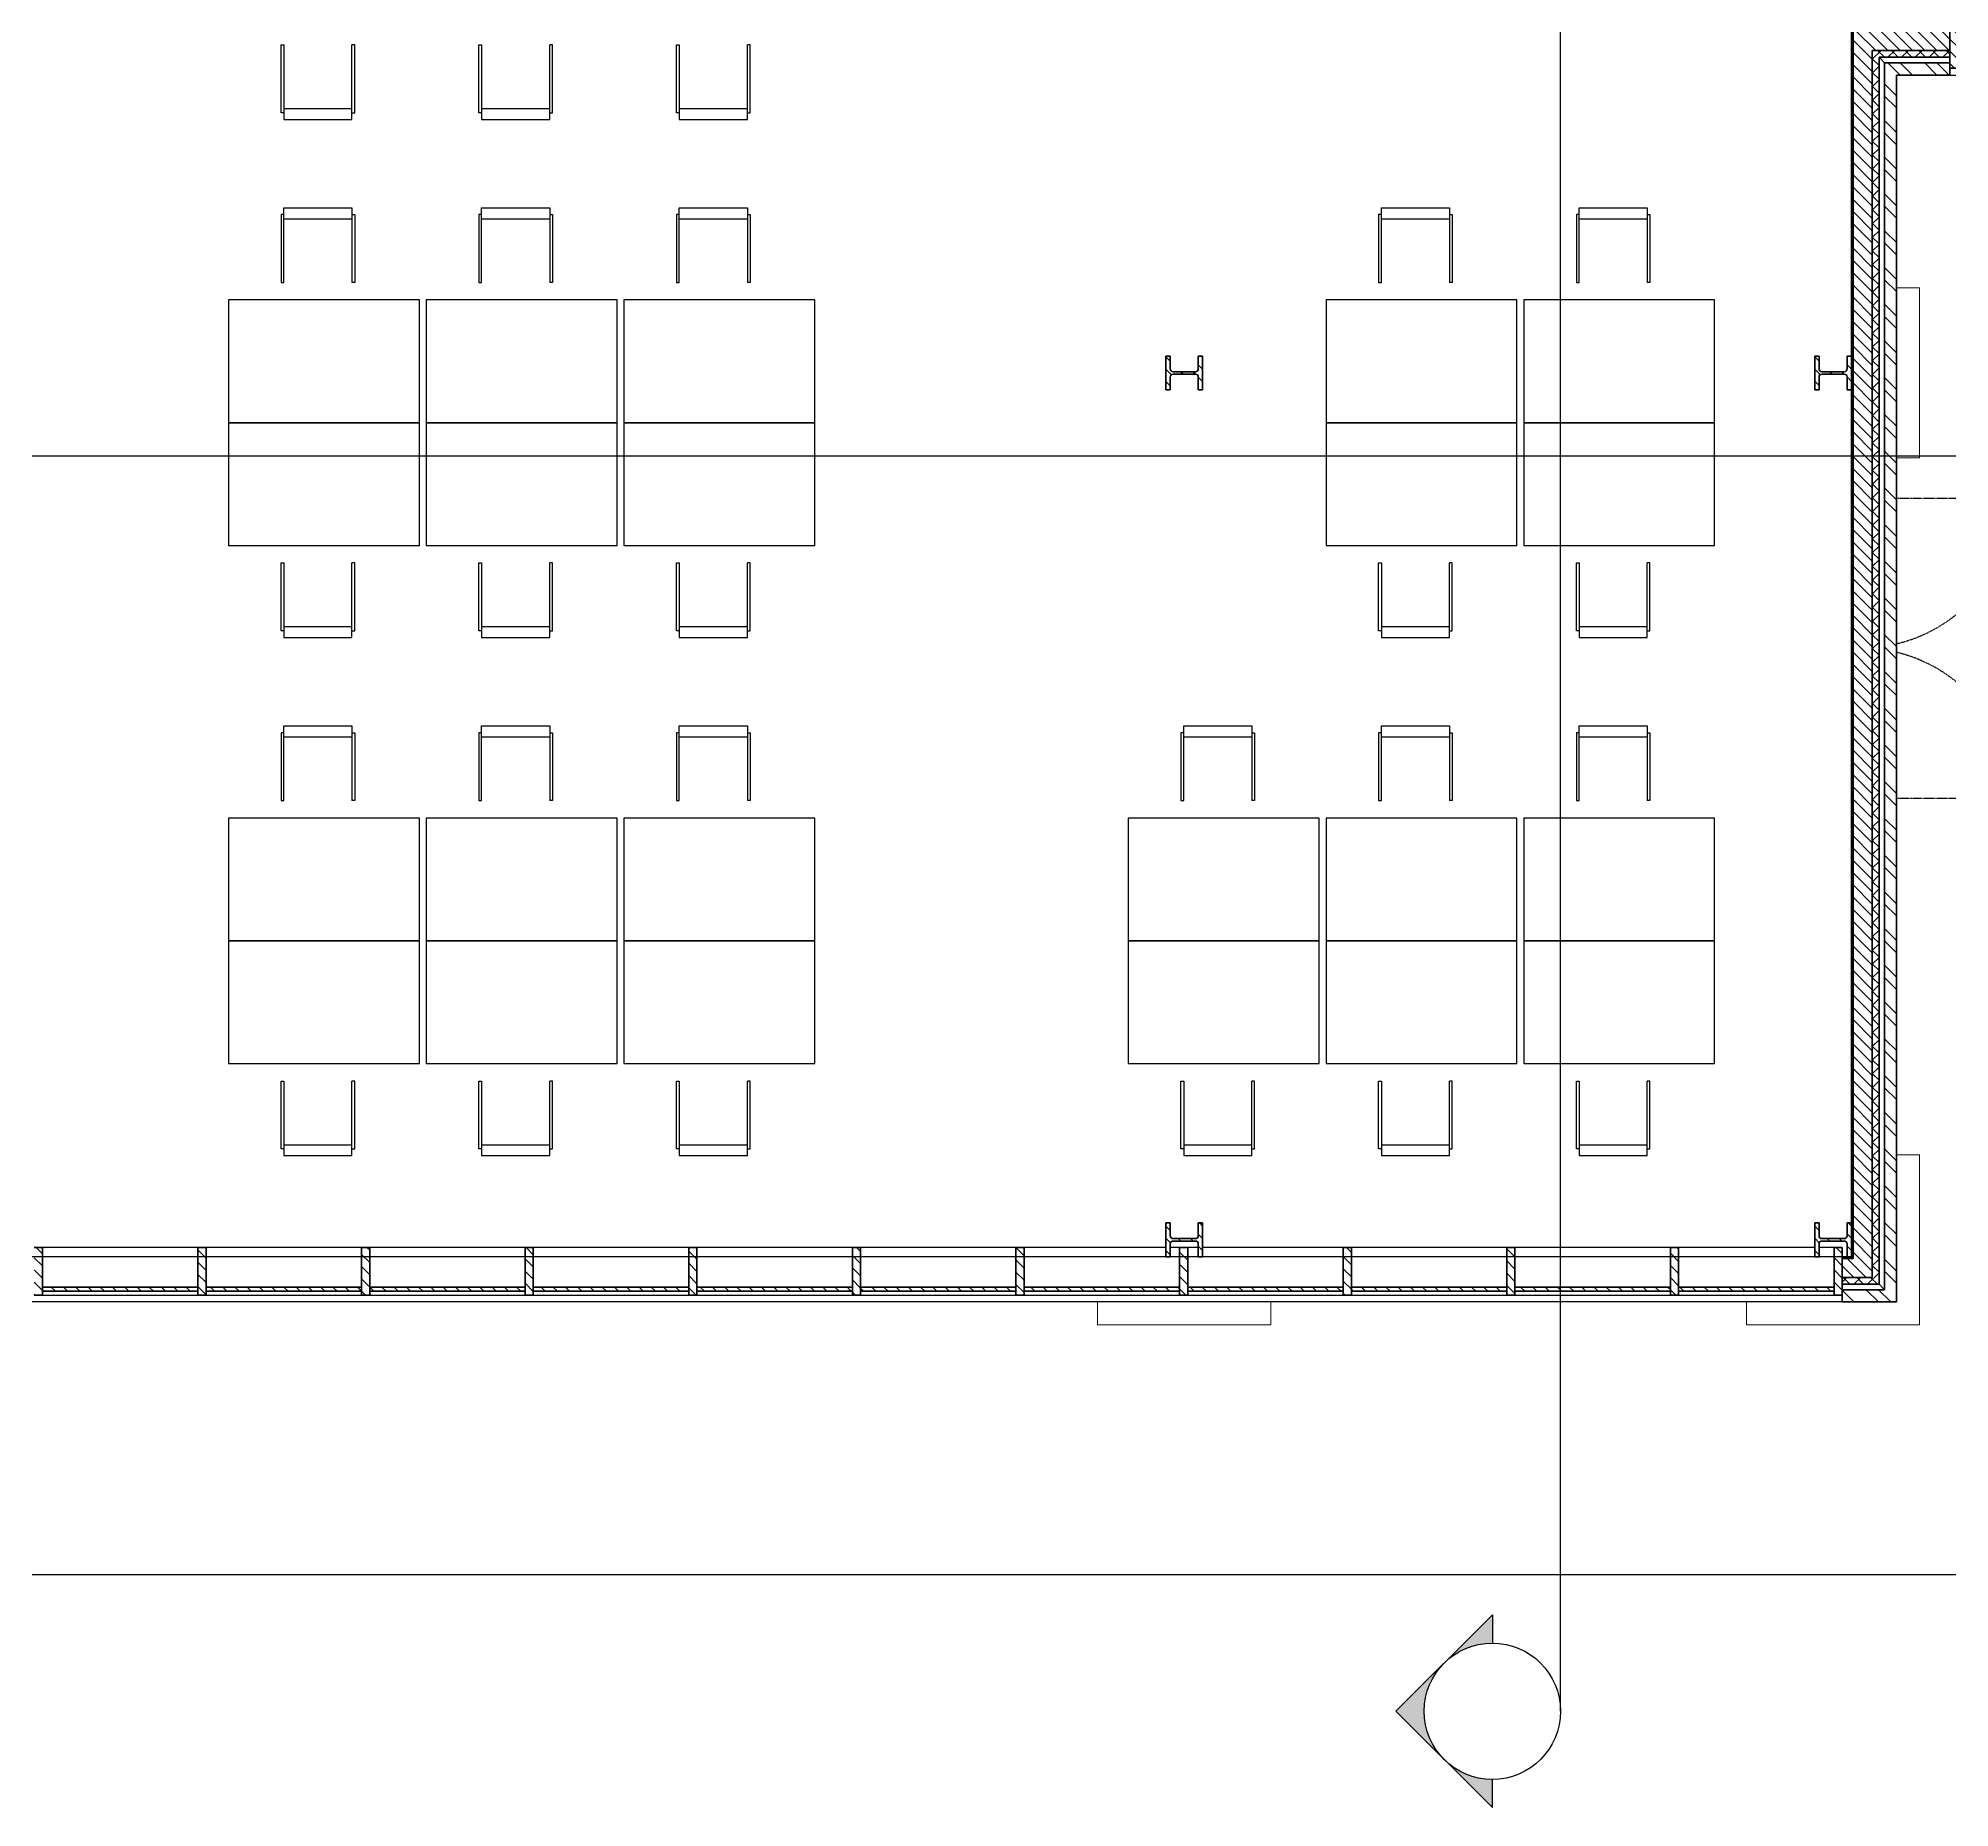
# Model space of a CAD drawing. Header units: millimetres. Extents: x -100 to 251604, y 0 to 25979.
# Drawn here: x 152549 to 166569, y 0 to 12980 of the extents above; entities that cross this region are included whole.
import ezdxf
from ezdxf.enums import TextEntityAlignment as Align

# ---------------------------------------------------------------- set-up
doc = ezdxf.new("R2018")
doc.units = ezdxf.units.MM
doc.linetypes.add('HIDDEN', pattern=[9.525, 6.35, -3.175])
doc.layers.get('0').update_dxf_attribs({"true_color": 0xdfdfdf})
for name, color, linetype in [('Background_0', 7, 'Continuous'), ('Background_BRX_2D+_Swing', 7, 'Continuous'), ('Background_BRX_2D_Symbols', 7, 'Continuous'), ('Background_Front bricks', 7, 'Continuous'), ('Background_GLASS', 161, 'Continuous'), ('Background_WINDOW_FRAME', 253, 'Continuous'), ('Boundary_0', 7, 'Continuous'), ('Boundary_Air', 7, 'Continuous'), ('Boundary_BRX_2D_Symbols', 7, 'Continuous'), ('Boundary_Cavity Wall_ Front', 7, 'Continuous'), ('Boundary_Front bricks', 7, 'Continuous'), ('Boundary_GLASS', 161, 'Continuous'), ('Boundary_Gypsum Board', 54, 'Continuous'), ('Boundary_Insulation_ Polyurethane Foam', 42, 'Continuous'), ('Boundary_WINDOW_FRAME', 253, 'Continuous'), ('Fill_0', 7, 'Continuous'), ('Fill_Front bricks', 7, 'Continuous'), ('Fill_GLASS', 161, 'Continuous'), ('Fill_Gypsum Board', 251, 'Continuous'), ('Fill_Insulation_ Polyurethane Foam', 42, 'Continuous'), ('Fill_Supporting Wall_ Brick', 11, 'Continuous'), ('Fill_WINDOW_FRAME', 253, 'Continuous'), ('Viewport border', 7, 'Continuous')]:
    doc.layers.add(name, color=color, linetype=linetype)
for name, color, linetype, lineweight in [('Background_Air', 7, 'Continuous', 9), ('Background_Concrete_ Reinforced', 7, 'Continuous', 9), ('Background_Gypsum Board', 7, 'Continuous', 9), ('Background_Insulation_ Polyurethane Foam', 7, 'Continuous', 9), ('Background_Supporting Wall_ Brick', 7, 'Continuous', 9), ('BIM_SECTIONS', 151, 'Continuous', 25), ('Boundary_Supporting Wall_ Brick', 14, 'Continuous', 50)]:
    doc.layers.add(name, color=color, linetype=linetype, lineweight=lineweight)
doc.layers.add('BIM_ROOM_LINES', color=7, linetype='Continuous', plot=False)
doc.styles.get("Standard").update_dxf_attribs({"font": 'arial.ttf'})
pattern_1 = [(45, (-5377.5, -9300), (-44.90128, 44.90128), [])]
pattern_2 = [(45, (-5377.5, -9300), (-134.7038, 134.7038), []), (45, (-5332.6, -9300), (-134.7038, 134.7038), []), (45, (-5287.7, -9300), (-134.7038, 134.7038), []), (45, (-5242.8, -9300), (-134.7038, 134.7038), [])]

# ---------------------------------------------------------------- blocks, each defined once
blk = doc.blocks.new('*U11208')
for points in [[(-273, -254), (-323, -254), (-323, 246), (-273, 246)], [(-273, 246), (-273, 266), (224, 266), (224, 246)], [(-273, 246), (-243, 246)], [(-243, 246), (224, 246)], [(-243, -254), (-243, 246)], [(-243, -254), (-273, -254)], [(-273, -254), (-273, -274), (224, -274), (224, -254)], [(224, -254), (-243, -254)]]:
    blk.add_lwpolyline(points)
blk = doc.blocks.new('*U11314')
for p, q in [((15142, -1950), (13742, -1950)), ((13742, -1950), (13742, -2850)), ((15142, -2850), (15142, -1950)), ((13742, -2850), (15142, -2850))]:
    blk.add_line(p, q)
blk = doc.blocks.new('*U11315')
for p, q in [((15142, -2850), (13742, -2850)), ((13742, -2850), (13742, -3750)), ((15142, -3750), (15142, -2850)), ((13742, -3750), (15142, -3750))]:
    blk.add_line(p, q)
blk = doc.blocks.new('*U11316')
for p, q in [((16592, -1950), (15192, -1950)), ((15192, -1950), (15192, -2850)), ((16592, -2850), (16592, -1950)), ((15192, -2850), (16592, -2850))]:
    blk.add_line(p, q)
blk = doc.blocks.new('*U11317')
for p, q in [((16592, -2850), (15192, -2850)), ((15192, -2850), (15192, -3750)), ((16592, -3750), (16592, -2850)), ((15192, -3750), (16592, -3750))]:
    blk.add_line(p, q)
blk = doc.blocks.new('*U11318')
for p, q in [((18042, -1950), (16642, -1950)), ((16642, -1950), (16642, -2850)), ((18042, -2850), (18042, -1950)), ((16642, -2850), (18042, -2850))]:
    blk.add_line(p, q)
blk = doc.blocks.new('*U11319')
for p, q in [((18042, -2850), (16642, -2850)), ((16642, -2850), (16642, -3750)), ((18042, -3750), (18042, -2850)), ((16642, -3750), (18042, -3750))]:
    blk.add_line(p, q)
blk = doc.blocks.new('*U11320')
for p, q in [((15142, -5750), (13742, -5750)), ((13742, -5750), (13742, -6650)), ((15142, -6650), (15142, -5750)), ((13742, -6650), (15142, -6650))]:
    blk.add_line(p, q)
blk = doc.blocks.new('*U11321')
for p, q in [((15142, -6650), (13742, -6650)), ((13742, -6650), (13742, -7550)), ((15142, -7550), (15142, -6650)), ((13742, -7550), (15142, -7550))]:
    blk.add_line(p, q)
blk = doc.blocks.new('*U11322')
for p, q in [((16592, -5750), (15192, -5750)), ((15192, -5750), (15192, -6650)), ((16592, -6650), (16592, -5750)), ((15192, -6650), (16592, -6650))]:
    blk.add_line(p, q)
blk = doc.blocks.new('*U11323')
for p, q in [((16592, -6650), (15192, -6650)), ((15192, -6650), (15192, -7550)), ((16592, -7550), (16592, -6650)), ((15192, -7550), (16592, -7550))]:
    blk.add_line(p, q)
blk = doc.blocks.new('*U11324')
for p, q in [((18042, -5750), (16642, -5750)), ((16642, -5750), (16642, -6650)), ((18042, -6650), (18042, -5750)), ((16642, -6650), (18042, -6650))]:
    blk.add_line(p, q)
blk = doc.blocks.new('*U11325')
for p, q in [((18042, -6650), (16642, -6650)), ((16642, -6650), (16642, -7550)), ((18042, -7550), (18042, -6650)), ((16642, -7550), (18042, -7550))]:
    blk.add_line(p, q)
blk = doc.blocks.new('*U11326')
for p, q in [((23192, -1950), (21792, -1950)), ((21792, -1950), (21792, -2850)), ((23192, -2850), (23192, -1950)), ((21792, -2850), (23192, -2850))]:
    blk.add_line(p, q)
blk = doc.blocks.new('*U11327')
for p, q in [((23192, -2850), (21792, -2850)), ((21792, -2850), (21792, -3750)), ((23192, -3750), (23192, -2850)), ((21792, -3750), (23192, -3750))]:
    blk.add_line(p, q)
blk = doc.blocks.new('*U11328')
for p, q in [((24642, -1950), (23242, -1950)), ((23242, -1950), (23242, -2850)), ((24642, -2850), (24642, -1950)), ((23242, -2850), (24642, -2850))]:
    blk.add_line(p, q)
blk = doc.blocks.new('*U11329')
for p, q in [((24642, -2850), (23242, -2850)), ((23242, -2850), (23242, -3750)), ((24642, -3750), (24642, -2850)), ((23242, -3750), (24642, -3750))]:
    blk.add_line(p, q)
blk = doc.blocks.new('*U11330')
for p, q in [((21742, -5750), (20342, -5750)), ((20342, -5750), (20342, -6650)), ((21742, -6650), (21742, -5750)), ((20342, -6650), (21742, -6650))]:
    blk.add_line(p, q)
blk = doc.blocks.new('*U11331')
for p, q in [((21742, -6650), (20342, -6650)), ((20342, -6650), (20342, -7550)), ((21742, -7550), (21742, -6650)), ((20342, -7550), (21742, -7550))]:
    blk.add_line(p, q)
blk = doc.blocks.new('*U11332')
for p, q in [((23192, -5750), (21792, -5750)), ((21792, -5750), (21792, -6650)), ((23192, -6650), (23192, -5750)), ((21792, -6650), (23192, -6650))]:
    blk.add_line(p, q)
blk = doc.blocks.new('*U11333')
for p, q in [((23192, -6650), (21792, -6650)), ((21792, -6650), (21792, -7550)), ((23192, -7550), (23192, -6650)), ((21792, -7550), (23192, -7550))]:
    blk.add_line(p, q)
blk = doc.blocks.new('*U11334')
for p, q in [((24642, -5750), (23242, -5750)), ((23242, -5750), (23242, -6650)), ((24642, -6650), (24642, -5750)), ((23242, -6650), (24642, -6650))]:
    blk.add_line(p, q)
blk = doc.blocks.new('*U11335')
for p, q in [((24642, -6650), (23242, -6650)), ((23242, -6650), (23242, -7550)), ((24642, -7550), (24642, -6650)), ((23242, -7550), (24642, -7550))]:
    blk.add_line(p, q)
blk = doc.blocks.new('*U11336')
at = {"linetype": 'HIDDEN'}
for p, q in [((25978, -3404), (26821, -3404)), ((25978, -5604), (26821, -5604))]:
    blk.add_line(p, q, dxfattribs=at)
at = {"linetype": 'HIDDEN', "extrusion": (-6.12323e-17, 0, -1)}
blk.add_arc((-25720, -3404), 1100, 180, 256.4887, dxfattribs=at)
at = {"linetype": 'HIDDEN'}
blk.add_arc((25720, -5604), 1100, 0, 76.4887, dxfattribs=at)
blk = doc.blocks.new('_SectionCallout')
at = {"transparency": 33554508}
h = blk.add_hatch(color=0, dxfattribs=at)
h.paths.add_polyline_path([(-707, 500), (-500, 500, -0.198912), (-354, 854)])
h.paths.add_polyline_path([(0, 1207), (-354, 854, -0.414214), (354, 854)])
h.paths.add_polyline_path([(500, 500), (707, 500), (354, 854, -0.198912)])
at = {"color": 0}
for p, q in [((0, 1207), (-707, 500)), ((0, 1207), (707, 500)), ((-707, 500), (-500, 500)), ((707, 500), (500, 500))]:
    blk.add_line(p, q, dxfattribs=at)
blk.add_circle((0, 500), 500, dxfattribs=at)
at = {"color": 0, "lineweight": 30, "flags": 104}
blk.add_attdef('SECTIONNAME', text='', height=100, dxfattribs=at).set_placement((0, 500), align=Align.MIDDLE_CENTER)
blk = doc.blocks.new('Main_Floor 2__section__..%5CMainBuilding.dwg', base_point=(-3895, -13010))
at = {"layer": 'Fill_0', "extrusion": (0, 0, -1)}
h = blk.add_hatch(dxfattribs=at)
h.set_pattern_fill('ANSI31', color=256, scale=20, style=0)
h.set_pattern_definition(pattern_1)
edge = h.paths.add_edge_path()
edge.add_spline(control_points=[(-20670, -2476), (-20649, -2476), (-20649, -2455)], knot_values=[-0.785398, -0.785398, -0.785398, 0.785398, 0.785398, 0.785398], weights=[1, 0.707107, 1], degree=2, periodic=0)
edge.add_line((-20649, -2455), (-20649, -2361))
edge.add_line((-20649, -2361), (-20617, -2361))
edge.add_line((-20617, -2361), (-20617, -2609))
edge.add_line((-20617, -2609), (-20649, -2609))
edge.add_line((-20649, -2609), (-20649, -2515))
edge.add_spline(control_points=[(-20649, -2515), (-20649, -2494), (-20670, -2494)], knot_values=[-0.785398, -0.785398, -0.785398, 0.785398, 0.785398, 0.785398], weights=[1, 0.707107, 1], degree=2, periodic=0)
edge.add_line((-20670, -2494), (-20834, -2494))
edge.add_spline(control_points=[(-20834, -2494), (-20855, -2494), (-20855, -2515)], knot_values=[-0.785398, -0.785398, -0.785398, 0.785398, 0.785398, 0.785398], weights=[1, 0.707107, 1], degree=2, periodic=0)
edge.add_line((-20855, -2515), (-20855, -2609))
edge.add_line((-20855, -2609), (-20887, -2609))
edge.add_line((-20887, -2609), (-20887, -2361))
edge.add_line((-20887, -2361), (-20855, -2361))
edge.add_line((-20855, -2361), (-20855, -2455))
edge.add_spline(control_points=[(-20855, -2455), (-20855, -2476), (-20834, -2476)], knot_values=[-0.785398, -0.785398, -0.785398, 0.785398, 0.785398, 0.785398], weights=[1, 0.707107, 1], degree=2, periodic=0)
edge.add_line((-20834, -2476), (-20670, -2476))
h = blk.add_hatch(dxfattribs=at)
h.set_pattern_fill('ANSI31', color=256, scale=20, style=0)
h.set_pattern_definition(pattern_1)
edge = h.paths.add_edge_path()
edge.add_line((-25408, -2455), (-25408, -2361))
edge.add_line((-25408, -2361), (-25376, -2361))
edge.add_line((-25376, -2361), (-25376, -2609))
edge.add_line((-25376, -2609), (-25408, -2609))
edge.add_line((-25408, -2609), (-25408, -2515))
edge.add_spline(control_points=[(-25408, -2515), (-25408, -2494), (-25429, -2494)], knot_values=[-0.785398, -0.785398, -0.785398, 0.785398, 0.785398, 0.785398], weights=[1, 0.707107, 1], degree=2, periodic=0)
edge.add_line((-25429, -2494), (-25593, -2494))
edge.add_spline(control_points=[(-25593, -2494), (-25614, -2494), (-25614, -2515)], knot_values=[-0.785398, -0.785398, -0.785398, 0.785398, 0.785398, 0.785398], weights=[1, 0.707107, 1], degree=2, periodic=0)
edge.add_line((-25614, -2515), (-25614, -2609))
edge.add_line((-25614, -2609), (-25646, -2609))
edge.add_line((-25646, -2609), (-25646, -2361))
edge.add_line((-25646, -2361), (-25614, -2361))
edge.add_line((-25614, -2361), (-25614, -2455))
edge.add_spline(control_points=[(-25614, -2455), (-25614, -2476), (-25593, -2476)], knot_values=[-0.785398, -0.785398, -0.785398, 0.785398, 0.785398, 0.785398], weights=[1, 0.707107, 1], degree=2, periodic=0)
edge.add_line((-25593, -2476), (-25429, -2476))
edge.add_spline(control_points=[(-25429, -2476), (-25408, -2476), (-25408, -2455)], knot_values=[-0.785398, -0.785398, -0.785398, 0.785398, 0.785398, 0.785398], weights=[1, 0.707107, 1], degree=2, periodic=0)
h = blk.add_hatch(dxfattribs=at)
h.set_pattern_fill('ANSI31', color=256, scale=20, style=0)
h.set_pattern_definition(pattern_1)
edge = h.paths.add_edge_path()
edge.add_spline(control_points=[(-20670, -8835), (-20649, -8835), (-20649, -8814)], knot_values=[-0.785398, -0.785398, -0.785398, 0.785398, 0.785398, 0.785398], weights=[1, 0.707107, 1], degree=2, periodic=0)
edge.add_line((-20649, -8814), (-20649, -8720))
edge.add_line((-20649, -8720), (-20617, -8720))
edge.add_line((-20617, -8720), (-20617, -8968))
edge.add_line((-20617, -8968), (-20649, -8968))
edge.add_line((-20649, -8968), (-20649, -8874))
edge.add_spline(control_points=[(-20649, -8874), (-20649, -8853), (-20670, -8853)], knot_values=[-0.785398, -0.785398, -0.785398, 0.785398, 0.785398, 0.785398], weights=[1, 0.707107, 1], degree=2, periodic=0)
edge.add_line((-20670, -8853), (-20834, -8853))
edge.add_spline(control_points=[(-20834, -8853), (-20855, -8853), (-20855, -8874)], knot_values=[-0.785398, -0.785398, -0.785398, 0.785398, 0.785398, 0.785398], weights=[1, 0.707107, 1], degree=2, periodic=0)
edge.add_line((-20855, -8874), (-20855, -8968))
edge.add_line((-20855, -8968), (-20887, -8968))
edge.add_line((-20887, -8968), (-20887, -8720))
edge.add_line((-20887, -8720), (-20855, -8720))
edge.add_line((-20855, -8720), (-20855, -8814))
edge.add_spline(control_points=[(-20855, -8814), (-20855, -8835), (-20834, -8835)], knot_values=[-0.785398, -0.785398, -0.785398, 0.785398, 0.785398, 0.785398], weights=[1, 0.707107, 1], degree=2, periodic=0)
edge.add_line((-20834, -8835), (-20670, -8835))
h = blk.add_hatch(dxfattribs=at)
h.set_pattern_fill('ANSI31', color=256, scale=20, style=0)
h.set_pattern_definition(pattern_1)
edge = h.paths.add_edge_path()
edge.add_spline(control_points=[(-25593, -8853), (-25614, -8853), (-25614, -8874)], knot_values=[-0.785398, -0.785398, -0.785398, 0.785398, 0.785398, 0.785398], weights=[1, 0.707107, 1], degree=2, periodic=0)
edge.add_line((-25614, -8874), (-25614, -8968))
edge.add_line((-25614, -8968), (-25646, -8968))
edge.add_line((-25646, -8968), (-25646, -8720))
edge.add_line((-25646, -8720), (-25614, -8720))
edge.add_line((-25614, -8720), (-25614, -8814))
edge.add_spline(control_points=[(-25614, -8814), (-25614, -8835), (-25593, -8835)], knot_values=[-0.785398, -0.785398, -0.785398, 0.785398, 0.785398, 0.785398], weights=[1, 0.707107, 1], degree=2, periodic=0)
edge.add_line((-25593, -8835), (-25429, -8835))
edge.add_spline(control_points=[(-25429, -8835), (-25408, -8835), (-25408, -8814)], knot_values=[-0.785398, -0.785398, -0.785398, 0.785398, 0.785398, 0.785398], weights=[1, 0.707107, 1], degree=2, periodic=0)
edge.add_line((-25408, -8814), (-25408, -8720))
edge.add_line((-25408, -8720), (-25376, -8720))
edge.add_line((-25376, -8720), (-25376, -8968))
edge.add_line((-25376, -8968), (-25408, -8968))
edge.add_line((-25408, -8968), (-25408, -8874))
edge.add_spline(control_points=[(-25408, -8874), (-25408, -8853), (-25429, -8853)], knot_values=[-0.785398, -0.785398, -0.785398, 0.785398, 0.785398, 0.785398], weights=[1, 0.707107, 1], degree=2, periodic=0)
edge.add_line((-25429, -8853), (-25593, -8853))
at = {"layer": 'Fill_Front bricks', "extrusion": (2.32985e-28, 1.09348e-28, -1)}
h = blk.add_hatch(dxfattribs=at)
h.set_pattern_fill('ANSI32', color=256, scale=20, style=0)
h.set_pattern_definition([(45, (-5377.5, -9300), (-134.7038, 134.7038), []), (45, (-5287.7, -9300), (-134.7038, 134.7038), [])])
h.paths.add_polyline_path([(-25978, -9300), (-25978, -300), (-26368, -300), (-26368, -210), (-25888, -210), (-25888, -9210), (-25578, -9210), (-25578, -9300)])
at = {"layer": 'Fill_GLASS', "extrusion": (0, 0, -1)}
h = blk.add_hatch(dxfattribs=at)
h.set_pattern_fill('ANSI31', color=256, scale=20, style=0)
h.set_pattern_definition(pattern_1)
h.paths.add_polyline_path([(-12378, -9220), (-13518, -9220), (-13518, -9190), (-12378, -9190)])
h = blk.add_hatch(dxfattribs=at)
h.set_pattern_fill('ANSI31', color=256, scale=20, style=0)
h.set_pattern_definition(pattern_1)
h.paths.add_polyline_path([(-13578, -9220), (-14718, -9220), (-14718, -9190), (-13578, -9190)])
h = blk.add_hatch(dxfattribs=at)
h.set_pattern_fill('ANSI31', color=256, scale=20, style=0)
h.set_pattern_definition(pattern_1)
h.paths.add_polyline_path([(-14778, -9220), (-15918, -9220), (-15918, -9190), (-14778, -9190)])
h = blk.add_hatch(dxfattribs=at)
h.set_pattern_fill('ANSI31', color=256, scale=20, style=0)
h.set_pattern_definition(pattern_1)
h.paths.add_polyline_path([(-15978, -9220), (-17118, -9220), (-17118, -9190), (-15978, -9190)])
h = blk.add_hatch(dxfattribs=at)
h.set_pattern_fill('ANSI31', color=256, scale=20, style=0)
h.set_pattern_definition(pattern_1)
h.paths.add_polyline_path([(-17178, -9220), (-18318, -9220), (-18318, -9190), (-17178, -9190)])
h = blk.add_hatch(dxfattribs=at)
h.set_pattern_fill('ANSI31', color=256, scale=20, style=0)
h.set_pattern_definition(pattern_1)
h.paths.add_polyline_path([(-18378, -9220), (-19518, -9220), (-19518, -9190), (-18378, -9190)])
h = blk.add_hatch(dxfattribs=at)
h.set_pattern_fill('ANSI31', color=256, scale=20, style=0)
h.set_pattern_definition(pattern_1)
h.paths.add_polyline_path([(-19578, -9220), (-20718, -9220), (-20718, -9190), (-19578, -9190)])
h = blk.add_hatch(dxfattribs=at)
h.set_pattern_fill('ANSI31', color=256, scale=20, style=0)
h.set_pattern_definition(pattern_1)
h.paths.add_polyline_path([(-20778, -9220), (-21918, -9220), (-21918, -9190), (-20778, -9190)])
h = blk.add_hatch(dxfattribs=at)
h.set_pattern_fill('ANSI31', color=256, scale=20, style=0)
h.set_pattern_definition(pattern_1)
h.paths.add_polyline_path([(-21978, -9220), (-23118, -9220), (-23118, -9190), (-21978, -9190)])
h = blk.add_hatch(dxfattribs=at)
h.set_pattern_fill('ANSI31', color=256, scale=20, style=0)
h.set_pattern_definition(pattern_1)
h.paths.add_polyline_path([(-23178, -9220), (-24318, -9220), (-24318, -9190), (-23178, -9190)])
h = blk.add_hatch(dxfattribs=at)
h.set_pattern_fill('ANSI31', color=256, scale=20, style=0)
h.set_pattern_definition(pattern_1)
h.paths.add_polyline_path([(-24378, -9220), (-25518, -9220), (-25518, -9190), (-24378, -9190)])
at = {"layer": 'Fill_Gypsum Board', "extrusion": (3.01029e-32, 3.01029e-32, -1)}
h = blk.add_hatch(dxfattribs=at)
h.set_pattern_fill('ANSI34', color=256, scale=10, style=0)
h.set_pattern_definition(pattern_2)
h.paths.add_polyline_path([(-25646, -8968), (-25658, -8980), (-25658, 20), (-25646, 32)])
at = {"layer": 'Fill_Gypsum Board', "extrusion": (4.57559e-27, 1.64477e-27, -1)}
h = blk.add_hatch(dxfattribs=at)
h.set_pattern_fill('ANSI34', color=256, scale=10, style=0)
h.set_pattern_definition(pattern_2)
h.paths.add_polyline_path([(-25578, -8968), (-25578, -8980), (-25658, -8980), (-25646, -8968)])
at = {"layer": 'Fill_Insulation_ Polyurethane Foam', "extrusion": (4.9179e-28, 2.82161e-28, -1)}
h = blk.add_hatch(dxfattribs=at)
h.set_pattern_fill('INSULATION', color=256, scale=20, style=0)
h.set_pattern_definition([(45, (-5377.5, -9300), (-50.28943, 50.28943), []), (135, (-5377.5, -9300), (-50.28943, -50.28943), [])])
h.paths.add_polyline_path([(-25848, -9170), (-25848, -170), (-26368, -170), (-26368, -120), (-25798, -120), (-25798, -9120), (-25578, -9120), (-25578, -9170)])
at = {"layer": 'Fill_Supporting Wall_ Brick', "extrusion": (1.18925e-27, 6.03285e-28, -1)}
h = blk.add_hatch(dxfattribs=at)
h.set_pattern_fill('ANSI31', color=256, scale=20, style=0)
h.set_pattern_definition(pattern_1)
h.paths.add_polyline_path([(-25798, -9120), (-25798, -120), (-26368, -120), (-26368, 20), (-25658, 20), (-25658, -8980), (-25578, -8980), (-25578, -9120)])
at = {"layer": 'Fill_WINDOW_FRAME', "extrusion": (0, 0, -1)}
h = blk.add_hatch(dxfattribs=at)
h.set_pattern_fill('ANSI31', color=256, scale=20, style=0)
h.set_pattern_definition(pattern_1)
h.paths.add_polyline_path([(-26428, 100), (-26368, 100), (-26368, -250), (-26428, -250)])
h = blk.add_hatch(dxfattribs=at)
h.set_pattern_fill('ANSI31', color=256, scale=20, style=0)
h.set_pattern_definition(pattern_1)
h.paths.add_polyline_path([(-12378, -8900), (-12318, -8900), (-12318, -9250), (-12378, -9250)])
h = blk.add_hatch(dxfattribs=at)
h.set_pattern_fill('ANSI31', color=256, scale=20, style=0)
h.set_pattern_definition(pattern_1)
h.paths.add_polyline_path([(-13578, -8900), (-13518, -8900), (-13518, -9250), (-13578, -9250)])
h = blk.add_hatch(dxfattribs=at)
h.set_pattern_fill('ANSI31', color=256, scale=20, style=0)
h.set_pattern_definition(pattern_1)
h.paths.add_polyline_path([(-14778, -8900), (-14718, -8900), (-14718, -9250), (-14778, -9250)])
h = blk.add_hatch(dxfattribs=at)
h.set_pattern_fill('ANSI31', color=256, scale=20, style=0)
h.set_pattern_definition(pattern_1)
h.paths.add_polyline_path([(-15978, -8900), (-15918, -8900), (-15918, -9250), (-15978, -9250)])
h = blk.add_hatch(dxfattribs=at)
h.set_pattern_fill('ANSI31', color=256, scale=20, style=0)
h.set_pattern_definition(pattern_1)
h.paths.add_polyline_path([(-17178, -8900), (-17118, -8900), (-17118, -9250), (-17178, -9250)])
h = blk.add_hatch(dxfattribs=at)
h.set_pattern_fill('ANSI31', color=256, scale=20, style=0)
h.set_pattern_definition(pattern_1)
h.paths.add_polyline_path([(-18378, -8900), (-18318, -8900), (-18318, -9250), (-18378, -9250)])
h = blk.add_hatch(dxfattribs=at)
h.set_pattern_fill('ANSI31', color=256, scale=20, style=0)
h.set_pattern_definition(pattern_1)
h.paths.add_polyline_path([(-19578, -8900), (-19518, -8900), (-19518, -9250), (-19578, -9250)])
h = blk.add_hatch(dxfattribs=at)
h.set_pattern_fill('ANSI31', color=256, scale=20, style=0)
h.set_pattern_definition(pattern_1)
h.paths.add_polyline_path([(-20778, -8900), (-20718, -8900), (-20718, -9250), (-20778, -9250)])
h = blk.add_hatch(dxfattribs=at)
h.set_pattern_fill('ANSI31', color=256, scale=20, style=0)
h.set_pattern_definition(pattern_1)
h.paths.add_polyline_path([(-21978, -8900), (-21918, -8900), (-21918, -9250), (-21978, -9250)])
h = blk.add_hatch(dxfattribs=at)
h.set_pattern_fill('ANSI31', color=256, scale=20, style=0)
h.set_pattern_definition(pattern_1)
h.paths.add_polyline_path([(-23178, -8900), (-23118, -8900), (-23118, -9250), (-23178, -9250)])
h = blk.add_hatch(dxfattribs=at)
h.set_pattern_fill('ANSI31', color=256, scale=20, style=0)
h.set_pattern_definition(pattern_1)
h.paths.add_polyline_path([(-24378, -8900), (-24318, -8900), (-24318, -9250), (-24378, -9250)])
h = blk.add_hatch(dxfattribs=at)
h.set_pattern_fill('ANSI31', color=256, scale=20, style=0)
h.set_pattern_definition(pattern_1)
h.paths.add_polyline_path([(-25518, -9250), (-25578, -9250), (-25578, -8900), (-25518, -8900)])
at = {"layer": 'Background_0'}
for p, q in [((20617, -2361), (20617, -2609)), ((20649, -2361), (20617, -2361)), ((20649, -2455), (20649, -2361)), ((20855, -2361), (20855, -2455)), ((20887, -2361), (20855, -2361)), ((20887, -2609), (20887, -2361)), ((25376, -2361), (25376, -2609)), ((25408, -2361), (25376, -2361)), ((25408, -2455), (25408, -2361)), ((25645, -2361), (25614, -2361)), ((25614, -2361), (25614, -2455)), ((25645, -2609), (25645, -2361)), ((20649, -2609), (20649, -2515)), ((20834, -2476), (20670, -2476)), ((20670, -2494), (20834, -2494)), ((20855, -2515), (20855, -2609)), ((25408, -2609), (25408, -2515)), ((25593, -2476), (25429, -2476)), ((25429, -2494), (25593, -2494)), ((25614, -2515), (25614, -2609)), ((20617, -2609), (20649, -2609)), ((20855, -2609), (20887, -2609)), ((25376, -2609), (25408, -2609)), ((25614, -2609), (25645, -2609)), ((20649, -8720), (20617, -8720)), ((20617, -8720), (20617, -8968)), ((20649, -8814), (20649, -8720)), ((20887, -8720), (20855, -8720)), ((20855, -8720), (20855, -8814)), ((20887, -8968), (20887, -8720)), ((25408, -8720), (25376, -8720)), ((25376, -8720), (25376, -8968)), ((25408, -8814), (25408, -8720)), ((25614, -8720), (25614, -8814)), ((25645, -8720), (25614, -8720)), ((25645, -8968), (25645, -8720)), ((20617, -8968), (20649, -8968)), ((20649, -8968), (20649, -8874)), ((20834, -8835), (20670, -8835)), ((20670, -8853), (20834, -8853)), ((20855, -8874), (20855, -8968)), ((20855, -8968), (20887, -8968)), ((25376, -8968), (25408, -8968)), ((25408, -8968), (25408, -8874)), ((25593, -8835), (25429, -8835)), ((25429, -8853), (25593, -8853)), ((25614, -8874), (25614, -8968)), ((25614, -8968), (25645, -8968))]:
    blk.add_line(p, q, dxfattribs=at)
at = {"layer": 'Background_0', "extrusion": (0, 0, -1)}
for centre, start, end in [((-20670, -2455), 270, 0), ((-20670, -2515), 0, 90), ((-20834, -2455), 180, 270), ((-20834, -2515), 90, 180), ((-25429, -2455), 270, 0), ((-25429, -2515), 0, 90), ((-25593, -2455), 180, 270), ((-25593, -2515), 90, 180), ((-20670, -8814), 270, 0), ((-20834, -8814), 180, 270), ((-25429, -8814), 270, 0), ((-25593, -8814), 180, 270), ((-20670, -8874), 0, 90), ((-20834, -8874), 90, 180), ((-25429, -8874), 0, 90), ((-25593, -8874), 90, 180)]:
    blk.add_arc(centre, 21, start, end, dxfattribs=at)
at = {"layer": 'Background_Air'}
for p, q in [((25888, -210), (25848, -170)), ((26368, -170), (25848, -170)), ((25848, -170), (25848, -9170)), ((25848, -170), (25888, -210)), ((25888, -210), (26368, -210)), ((25888, -9210), (25888, -210)), ((26368, -210), (26368, -170)), ((25578, -9170), (25578, -9210)), ((25848, -9170), (25578, -9170)), ((25578, -9210), (25888, -9210)), ((25888, -9210), (25848, -9170)), ((25848, -9170), (25888, -9210))]:
    blk.add_line(p, q, dxfattribs=at)
at = {"layer": 'Background_Concrete_ Reinforced'}
for p, q in [((26146, -1861), (25977, -1861)), ((26146, -3109), (26146, -1861)), ((25977, -3109), (26146, -3109)), ((26146, -8220), (25977, -8220)), ((26146, -9468), (26146, -8220)), ((20117, -9300), (20117, -9468)), ((21387, -9468), (21387, -9300)), ((24876, -9300), (24876, -9468)), ((20117, -9468), (21387, -9468)), ((24876, -9468), (26146, -9468))]:
    blk.add_line(p, q, dxfattribs=at)
at = {"layer": 'Background_Front bricks'}
for p, q in [((25888, -210), (25888, -9210)), ((26368, -210), (25888, -210)), ((26368, -300), (26368, -210)), ((25977, -9300), (25977, -300)), ((25977, -300), (26368, -300)), ((25977, -300), (41228, -300)), ((25977, -300), (41228, -300)), ((25578, -9210), (25578, -9300)), ((25888, -9210), (25578, -9210)), ((25977, -9300), (5378, -9300)), ((25977, -9300), (5378, -9300)), ((25578, -9300), (11118, -9300)), ((25578, -9300), (25977, -9300)), ((25977, -9300), (25977, -9300)), ((25977, -9300), (25977, -9300)), ((25977, -9300), (25977, -9300))]:
    blk.add_line(p, q, dxfattribs=at)
at = {"layer": 'Background_GLASS'}
for p, q in [((12378, -9190), (12378, -9220)), ((13518, -9190), (12378, -9190)), ((12378, -9220), (13518, -9220)), ((13518, -9220), (13518, -9190)), ((14718, -9190), (13578, -9190)), ((13578, -9190), (13578, -9220)), ((13578, -9220), (14718, -9220)), ((14718, -9220), (14718, -9190)), ((15918, -9190), (14778, -9190)), ((14778, -9190), (14778, -9220)), ((14778, -9220), (15918, -9220)), ((15918, -9220), (15918, -9190)), ((17118, -9190), (15978, -9190)), ((15978, -9190), (15978, -9220)), ((15978, -9220), (17118, -9220)), ((17118, -9220), (17118, -9190)), ((18318, -9190), (17178, -9190)), ((17178, -9190), (17178, -9220)), ((17178, -9220), (18318, -9220)), ((18318, -9220), (18318, -9190)), ((19518, -9190), (18378, -9190)), ((18378, -9190), (18378, -9220)), ((18378, -9220), (19518, -9220)), ((19518, -9220), (19518, -9190)), ((19578, -9190), (19578, -9220)), ((20718, -9190), (19578, -9190)), ((19578, -9220), (20718, -9220)), ((20718, -9220), (20718, -9190)), ((21918, -9190), (20778, -9190)), ((20778, -9190), (20778, -9220)), ((20778, -9220), (21918, -9220)), ((21918, -9220), (21918, -9190)), ((23118, -9190), (21978, -9190)), ((21978, -9190), (21978, -9220)), ((21978, -9220), (23118, -9220)), ((23118, -9220), (23118, -9190)), ((23178, -9190), (23178, -9220)), ((24318, -9190), (23178, -9190)), ((23178, -9220), (24318, -9220)), ((24318, -9220), (24318, -9190)), ((24378, -9190), (24378, -9220)), ((25518, -9190), (24378, -9190)), ((24378, -9220), (25518, -9220)), ((25518, -9220), (25518, -9190))]:
    blk.add_line(p, q, dxfattribs=at)
at = {"layer": 'Background_Gypsum Board'}
for p, q in [((25645, 32), (25645, -8968)), ((25658, -8980), (25658, 20)), ((25645, -8968), (25578, -8968)), ((25578, -8968), (25578, -8980)), ((25658, -8980), (25645, -8968)), ((25645, -8968), (25658, -8980)), ((25578, -8980), (25658, -8980))]:
    blk.add_line(p, q, dxfattribs=at)
at = {"layer": 'Background_Insulation_ Polyurethane Foam'}
for p, q in [((25798, -120), (25798, -9120)), ((26368, -120), (25798, -120)), ((26368, -170), (26368, -120)), ((25848, -170), (26368, -170)), ((25848, -9170), (25848, -170)), ((25798, -9120), (25578, -9120)), ((25578, -9120), (25578, -9170)), ((25578, -9170), (25848, -9170))]:
    blk.add_line(p, q, dxfattribs=at)
at = {"layer": 'Background_Supporting Wall_ Brick'}
for p, q in [((25658, 20), (25658, -8980)), ((26368, -120), (26368, 20)), ((25798, -9120), (25798, -120)), ((25798, -120), (26368, -120)), ((25658, -8980), (25578, -8980)), ((25578, -8980), (25578, -9120)), ((25578, -9120), (25798, -9120))]:
    blk.add_line(p, q, dxfattribs=at)
at = {"layer": 'Background_WINDOW_FRAME'}
for p, q in [((26368, 100), (26368, -250)), ((26368, -250), (26428, -250)), ((12378, -8900), (12318, -8900)), ((12378, -9250), (12378, -8900)), ((13518, -8900), (12378, -8900)), ((13518, -9190), (13518, -8900)), ((13518, -8900), (13518, -9250)), ((13578, -8900), (13518, -8900)), ((13578, -9250), (13578, -8900)), ((14718, -8900), (13578, -8900)), ((14718, -9190), (14718, -8900)), ((14718, -8900), (14718, -9250)), ((14778, -8900), (14718, -8900)), ((14778, -9250), (14778, -8900)), ((15918, -8900), (14778, -8900)), ((15918, -9190), (15918, -8900)), ((15978, -8900), (15918, -8900)), ((15918, -8900), (15918, -9250)), ((17118, -8900), (15978, -8900)), ((15978, -9250), (15978, -8900)), ((17118, -9190), (17118, -8900)), ((17118, -8900), (17118, -9250)), ((17178, -8900), (17118, -8900)), ((17178, -9250), (17178, -8900)), ((18318, -8900), (17178, -8900)), ((18318, -9190), (18318, -8900)), ((18318, -8900), (18318, -9250)), ((18378, -8900), (18318, -8900)), ((18378, -9250), (18378, -8900)), ((19518, -8900), (18378, -8900)), ((19518, -9190), (19518, -8900)), ((19518, -8900), (19518, -9250)), ((19578, -8900), (19518, -8900)), ((20617, -8900), (19578, -8900)), ((19578, -9250), (19578, -8900)), ((20718, -8900), (20649, -8900)), ((20718, -9190), (20718, -8900)), ((20778, -8900), (20718, -8900)), ((20718, -8900), (20718, -9250)), ((20855, -8900), (20778, -8900)), ((20778, -9250), (20778, -8900)), ((21918, -8900), (20887, -8900)), ((21918, -9190), (21918, -8900)), ((21918, -8900), (21918, -9250)), ((21978, -8900), (21918, -8900)), ((23118, -8900), (21978, -8900)), ((21978, -9250), (21978, -8900)), ((23118, -9190), (23118, -8900)), ((23118, -8900), (23118, -9250)), ((23178, -8900), (23118, -8900)), ((23178, -9250), (23178, -8900)), ((24318, -8900), (23178, -8900)), ((24318, -9190), (24318, -8900)), ((24318, -8900), (24318, -9250)), ((24378, -8900), (24318, -8900)), ((25376, -8900), (24378, -8900)), ((24378, -9250), (24378, -8900)), ((25518, -8900), (25408, -8900)), ((25518, -9190), (25518, -8900)), ((25578, -8900), (25518, -8900)), ((25518, -8900), (25518, -9250)), ((25578, -9250), (25578, -8900)), ((12318, -9250), (12378, -9250)), ((12378, -9250), (13518, -9250)), ((13518, -9250), (13518, -9220)), ((13518, -9250), (13578, -9250)), ((13578, -9250), (14718, -9250)), ((14718, -9250), (14718, -9220)), ((14718, -9250), (14778, -9250)), ((14778, -9250), (15918, -9250)), ((15918, -9250), (15918, -9220)), ((15918, -9250), (15978, -9250)), ((15978, -9250), (17118, -9250)), ((17118, -9250), (17118, -9220)), ((17118, -9250), (17178, -9250)), ((17178, -9250), (18318, -9250)), ((18318, -9250), (18318, -9220)), ((18318, -9250), (18378, -9250)), ((18378, -9250), (19518, -9250)), ((19518, -9250), (19518, -9220)), ((19518, -9250), (19578, -9250)), ((19578, -9250), (20718, -9250)), ((20718, -9250), (20718, -9220)), ((20718, -9250), (20778, -9250)), ((20778, -9250), (21918, -9250)), ((21918, -9250), (21918, -9220)), ((21918, -9250), (21978, -9250)), ((21978, -9250), (23118, -9250)), ((23118, -9250), (23118, -9220)), ((23118, -9250), (23178, -9250)), ((23178, -9250), (24318, -9250)), ((24318, -9250), (24318, -9220)), ((24318, -9250), (24378, -9250)), ((24378, -9250), (25518, -9250)), ((25518, -9250), (25518, -9220)), ((25518, -9250), (25578, -9250))]:
    blk.add_line(p, q, dxfattribs=at)
at = {"layer": 'BIM_ROOM_LINES'}
for p, q in [((25645, 8928), (25645, -8968)), ((25645, -2361), (25645, 3750)), ((25645, -8720), (25645, -2609)), ((25645, -8968), (5710, -8968))]:
    blk.add_line(p, q, dxfattribs=at)
at = {"layer": 'BIM_SECTIONS'}
for points in [[(23512, -12302), (23512, 12262)], [(-218, -3092), (46823, -3092)], [(0, -11300), (46605, -11300)]]:
    blk.add_lwpolyline(points, dxfattribs=at)
at = {"layer": 'Boundary_0'}
for p, q in [((20617, -2609), (20617, -2361)), ((20617, -2361), (20649, -2361)), ((20649, -2361), (20649, -2455)), ((20855, -2455), (20855, -2361)), ((20855, -2361), (20887, -2361)), ((20887, -2361), (20887, -2609)), ((25376, -2609), (25376, -2361)), ((25376, -2361), (25408, -2361)), ((25408, -2361), (25408, -2455)), ((25614, -2455), (25614, -2361)), ((25614, -2361), (25645, -2361)), ((25645, -2361), (25645, -2609)), ((20649, -2515), (20649, -2609)), ((20670, -2476), (20834, -2476)), ((20834, -2494), (20670, -2494)), ((20855, -2609), (20855, -2515)), ((25408, -2515), (25408, -2609)), ((25429, -2476), (25593, -2476)), ((25593, -2494), (25429, -2494)), ((25614, -2609), (25614, -2515)), ((20649, -2609), (20617, -2609)), ((20887, -2609), (20855, -2609)), ((25408, -2609), (25376, -2609)), ((25645, -2609), (25614, -2609)), ((20617, -8968), (20617, -8720)), ((20617, -8720), (20649, -8720)), ((20649, -8720), (20649, -8814)), ((20855, -8814), (20855, -8720)), ((20855, -8720), (20887, -8720)), ((20887, -8720), (20887, -8968)), ((25376, -8968), (25376, -8720)), ((25376, -8720), (25408, -8720)), ((25408, -8720), (25408, -8814)), ((25614, -8814), (25614, -8720)), ((25614, -8720), (25645, -8720)), ((25645, -8720), (25645, -8968)), ((20649, -8968), (20617, -8968)), ((20649, -8874), (20649, -8968)), ((20670, -8835), (20834, -8835)), ((20834, -8853), (20670, -8853)), ((20855, -8968), (20855, -8874)), ((20887, -8968), (20855, -8968)), ((25408, -8968), (25376, -8968)), ((25408, -8874), (25408, -8968)), ((25429, -8835), (25593, -8835)), ((25593, -8853), (25429, -8853)), ((25614, -8968), (25614, -8874)), ((25645, -8968), (25614, -8968))]:
    blk.add_line(p, q, dxfattribs=at)
for centre, start, end in [((20670, -2455), 180, 270), ((20670, -2515), 90, 180), ((20834, -2455), 270, 0), ((20834, -2515), 0, 90), ((25429, -2455), 180, 270), ((25429, -2515), 90, 180), ((25593, -2455), 270, 0), ((25593, -2515), 0, 90), ((20670, -8814), 180, 270), ((20834, -8814), 270, 0), ((25429, -8814), 180, 270), ((25593, -8814), 270, 0), ((20670, -8874), 90, 180), ((20834, -8874), 0, 90), ((25429, -8874), 90, 180), ((25593, -8874), 0, 90)]:
    blk.add_arc(centre, 21, start, end, dxfattribs=at)
at = {"layer": 'Boundary_Air'}
for p, q in [((25888, -210), (25848, -170)), ((25848, -170), (26368, -170)), ((25848, -9170), (25848, -170)), ((25848, -170), (25888, -210)), ((26368, -210), (25888, -210)), ((25888, -210), (25888, -9210)), ((26368, -170), (26368, -210)), ((25578, -9210), (25578, -9170)), ((25578, -9170), (25848, -9170)), ((25888, -9210), (25578, -9210)), ((25848, -9170), (25888, -9210)), ((25888, -9210), (25848, -9170))]:
    blk.add_line(p, q, dxfattribs=at)
at = {"layer": 'Boundary_Cavity Wall_ Front'}
for p, q in [((25645, -8968), (25645, 32)), ((26368, 32), (26368, -300)), ((26368, -300), (25977, -300)), ((25977, -300), (25977, -9300)), ((25578, -8968), (25645, -8968)), ((25578, -9300), (25578, -8968)), ((25977, -9300), (25578, -9300))]:
    blk.add_line(p, q, dxfattribs=at)
at = {"layer": 'Boundary_Front bricks'}
for p, q in [((25888, -9210), (25888, -210)), ((25888, -210), (26368, -210)), ((26368, -210), (26368, -300)), ((26368, -300), (25977, -300)), ((25977, -300), (25977, -9300)), ((25578, -9300), (25578, -9210)), ((25578, -9210), (25888, -9210)), ((25977, -9300), (25578, -9300))]:
    blk.add_line(p, q, dxfattribs=at)
at = {"layer": 'Boundary_GLASS'}
for p, q in [((12378, -9220), (12378, -9190)), ((12378, -9190), (13518, -9190)), ((13518, -9220), (12378, -9220)), ((13518, -9190), (13518, -9220)), ((13578, -9220), (13578, -9190)), ((13578, -9190), (14718, -9190)), ((14718, -9220), (13578, -9220)), ((14718, -9190), (14718, -9220)), ((14778, -9220), (14778, -9190)), ((14778, -9190), (15918, -9190)), ((15918, -9220), (14778, -9220)), ((15918, -9190), (15918, -9220)), ((15978, -9220), (15978, -9190)), ((15978, -9190), (17118, -9190)), ((17118, -9220), (15978, -9220)), ((17118, -9190), (17118, -9220)), ((17178, -9220), (17178, -9190)), ((17178, -9190), (18318, -9190)), ((18318, -9220), (17178, -9220)), ((18318, -9190), (18318, -9220)), ((18378, -9220), (18378, -9190)), ((18378, -9190), (19518, -9190)), ((19518, -9220), (18378, -9220)), ((19518, -9190), (19518, -9220)), ((19578, -9220), (19578, -9190)), ((19578, -9190), (20718, -9190)), ((20718, -9220), (19578, -9220)), ((20718, -9190), (20718, -9220)), ((20778, -9220), (20778, -9190)), ((20778, -9190), (21918, -9190)), ((21918, -9220), (20778, -9220)), ((21918, -9190), (21918, -9220)), ((21978, -9220), (21978, -9190)), ((21978, -9190), (23118, -9190)), ((23118, -9220), (21978, -9220)), ((23118, -9190), (23118, -9220)), ((23178, -9220), (23178, -9190)), ((23178, -9190), (24318, -9190)), ((24318, -9220), (23178, -9220)), ((24318, -9190), (24318, -9220)), ((24378, -9220), (24378, -9190)), ((24378, -9190), (25518, -9190)), ((25518, -9220), (24378, -9220)), ((25518, -9190), (25518, -9220))]:
    blk.add_line(p, q, dxfattribs=at)
at = {"layer": 'Boundary_Gypsum Board'}
for p, q in [((25645, -8968), (25645, 32)), ((25658, 20), (25658, -8980)), ((25578, -8968), (25645, -8968)), ((25578, -8980), (25578, -8968)), ((25645, -8968), (25658, -8980)), ((25658, -8980), (25645, -8968)), ((25658, -8980), (25578, -8980))]:
    blk.add_line(p, q, dxfattribs=at)
at = {"layer": 'Boundary_Insulation_ Polyurethane Foam'}
for p, q in [((25798, -9120), (25798, -120)), ((25798, -120), (26368, -120)), ((26368, -120), (26368, -170)), ((26368, -170), (25848, -170)), ((25848, -170), (25848, -9170)), ((25578, -9170), (25578, -9120)), ((25578, -9120), (25798, -9120)), ((25848, -9170), (25578, -9170))]:
    blk.add_line(p, q, dxfattribs=at)
at = {"layer": 'Boundary_Supporting Wall_ Brick'}
for p, q in [((25658, -8980), (25658, 20)), ((26368, 20), (26368, -120)), ((26368, -120), (25798, -120)), ((25798, -120), (25798, -9120)), ((25578, -9120), (25578, -8980)), ((25578, -8980), (25658, -8980)), ((25798, -9120), (25578, -9120))]:
    blk.add_line(p, q, dxfattribs=at)
at = {"layer": 'Boundary_WINDOW_FRAME'}
for p, q in [((26368, -250), (26368, 100)), ((26428, -250), (26368, -250)), ((12318, -8900), (12378, -8900)), ((12378, -8900), (12378, -9250)), ((13518, -9250), (13518, -8900)), ((13518, -8900), (13578, -8900)), ((13578, -8900), (13578, -9250)), ((14718, -9250), (14718, -8900)), ((14718, -8900), (14778, -8900)), ((14778, -8900), (14778, -9250)), ((15918, -9250), (15918, -8900)), ((15918, -8900), (15978, -8900)), ((15978, -8900), (15978, -9250)), ((17118, -9250), (17118, -8900)), ((17118, -8900), (17178, -8900)), ((17178, -8900), (17178, -9250)), ((18318, -9250), (18318, -8900)), ((18318, -8900), (18378, -8900)), ((18378, -8900), (18378, -9250)), ((19518, -9250), (19518, -8900)), ((19518, -8900), (19578, -8900)), ((19578, -8900), (19578, -9250)), ((20718, -9250), (20718, -8900)), ((20718, -8900), (20778, -8900)), ((20778, -8900), (20778, -9250)), ((21918, -9250), (21918, -8900)), ((21918, -8900), (21978, -8900)), ((21978, -8900), (21978, -9250)), ((23118, -9250), (23118, -8900)), ((23118, -8900), (23178, -8900)), ((23178, -8900), (23178, -9250)), ((24318, -9250), (24318, -8900)), ((24318, -8900), (24378, -8900)), ((24378, -8900), (24378, -9250)), ((25518, -9250), (25518, -8900)), ((25518, -8900), (25578, -8900)), ((25578, -8900), (25578, -9250)), ((12378, -9250), (12318, -9250)), ((13578, -9250), (13518, -9250)), ((14778, -9250), (14718, -9250)), ((15978, -9250), (15918, -9250)), ((17178, -9250), (17118, -9250)), ((18378, -9250), (18318, -9250)), ((19578, -9250), (19518, -9250)), ((20778, -9250), (20718, -9250)), ((21978, -9250), (21918, -9250)), ((23178, -9250), (23118, -9250)), ((24378, -9250), (24318, -9250)), ((25578, -9250), (25518, -9250))]:
    blk.add_line(p, q, dxfattribs=at)
at = {"layer": 'Background_BRX_2D+_Swing'}
blk.add_blockref('*U11336', (0, 0), dxfattribs=at)
at = {"layer": 'Background_BRX_2D_Symbols'}
for name in ['*U11314', '*U11316', '*U11318', '*U11326', '*U11328', '*U11315', '*U11317', '*U11319', '*U11327', '*U11329', '*U11320', '*U11322', '*U11324', '*U11330', '*U11332', '*U11334', '*U11321', '*U11323', '*U11325', '*U11331', '*U11333', '*U11335']:
    blk.add_blockref(name, (0, 0), dxfattribs=at)
at = {"layer": 'BIM_SECTIONS', "rotation": 90}
blk.add_blockref('_SectionCallout', (23512, -12302), dxfattribs=at)
at = {"layer": 'Boundary_BRX_2D_Symbols', "xscale": -1, "rotation": 270}
for p in [(14402, -303), (15852, -303), (17302, -303), (14402, -4103), (15852, -4103), (17302, -4103), (22452, -4103), (23902, -4103), (14402, -7903), (15852, -7903), (17302, -7903), (21002, -7903), (22452, -7903), (23902, -7903)]:
    blk.add_blockref('*U11208', p, dxfattribs=at)
at = {"layer": 'Boundary_BRX_2D_Symbols', "rotation": 269.9999999999998}
for p in [(14402, -1597), (15852, -1597), (17302, -1597), (22452, -1597), (23902, -1597), (14402, -5397), (15852, -5397), (17302, -5397), (21002, -5397), (22452, -5397), (23902, -5397)]:
    blk.add_blockref('*U11208', p, dxfattribs=at)

msp = doc.modelspace()

# ---------------------------------------------------------------- block references
at = {"layer": 'Viewport border'}
msp.add_blockref('Main_Floor 2__section__..%5CMainBuilding.dwg', (136307, 0), dxfattribs=at)

doc.saveas('drawing.dxf')
